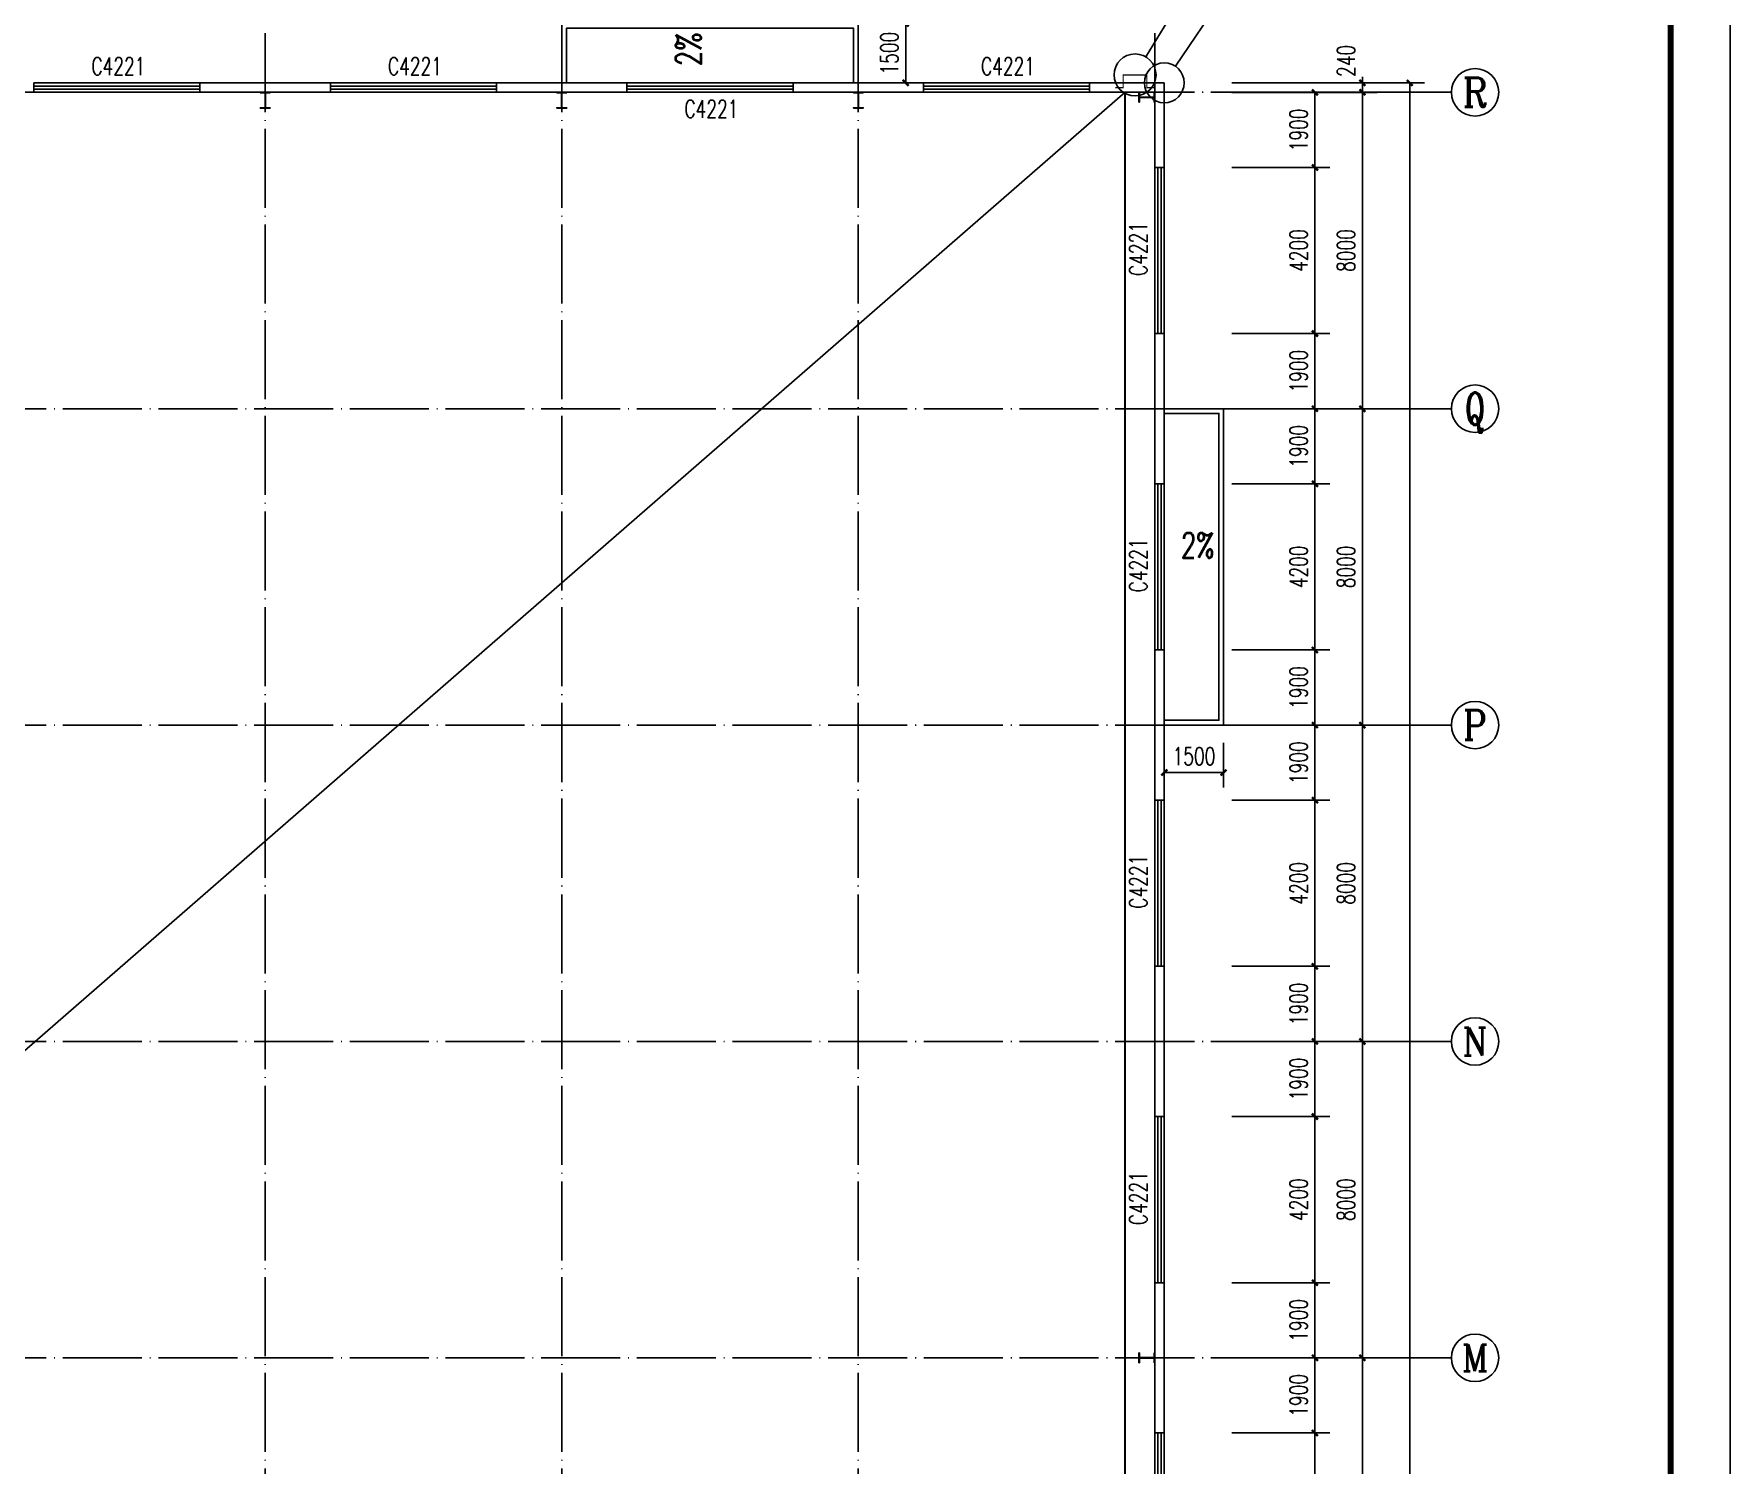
# Model space of a CAD drawing. Extents: x 14591016 to 15383666, y -730593 to -510197.
# Drawn here: x 14821716 to 14864616, y -621354 to -585166 of the extents above; entities that cross this region are included whole.
import ezdxf
from ezdxf.enums import TextEntityAlignment as Align

# ---------------------------------------------------------------- set-up
doc = ezdxf.new("R2010")
doc.units = 0
doc.header["$LTSCALE"] = 1000
doc.header["$MEASUREMENT"] = 0
doc.linetypes.add('DASH', pattern=[0.35, 0.25, -0.1])
doc.linetypes.add('DOTE', pattern=[2.42, 2, -0.2, 0.02, -0.2])
for name, color, linetype in [('AXIS', 3, 'Continuous'), ('AXIS_TEXT', 7, 'Continuous'), ('COLUMN', 2, 'Continuous'), ('DIM_IDEN', 3, 'Continuous'), ('DIM_LEAD', 3, 'Continuous'), ('DIM_SYMB', 3, 'Continuous'), ('DOTE', 1, 'DOTE'), ('PUB_DIM', 3, 'Continuous'), ('PUB_TEXT', 7, 'Continuous'), ('TK', 4, 'Continuous'), ('WALL-PARAPET', 6, 'Continuous'), ('WINDOW', 4, 'Continuous'), ('WINDOW_TEXT', 7, 'Continuous')]:
    doc.layers.add(name, color=color, linetype=linetype)
doc.styles.add('_TCH_AXIS', font='COMPLEX', dxfattribs={"bigfont": 'GBCBIG'})
doc.styles.add('_TCH_DIM', font='SIMPLEX', dxfattribs={"bigfont": 'GBCBIG'})
doc.styles.add('_TCH_DIM_T3', font='SIMPLEX', dxfattribs={"width": 0.705882, "bigfont": 'GBCBIG'})
doc.styles.add('_TCH_WINDOW', font='SIMPLEX', dxfattribs={"height": 3.5, "bigfont": 'GBCBIG'})
doc.styles.add('COMPLEX', font='COMPLEX')
doc.dimstyles.new('_TCH_ARCH&&150', dxfattribs={"dimtxt": 446.25, "dimasz": 150, "dimexe": 375, "dimexo": 450, "dimgap": 189.375, "dimtad": 1, "dimdec": 0, "dimzin": 0, "dimdsep": 46, "dimtxsty": '_TCH_DIM_T3', "dimblk": 'ARCHTICK', "dimcen": 0.09, "dimclrt": 7, "dimazin": 2, "dimtfac": 1, "dimtdec": 0, "dimtix": 1, "dimtmove": 2, "dimatfit": 3, "dimfxl": 0, "dimtolj": 1, "dimtzin": 0, "dimarcsym": 0})

# ---------------------------------------------------------------- blocks, each defined once
blk = doc.blocks.new('A$C797E1D2B')
at = {"layer": 'COLUMN'}
h = blk.add_hatch(color=256, dxfattribs=at)
h.paths.add_polyline_path([(125, 400), (250, 400), (250, 388), (130, 388), (130, 200), (125, 200)])
h.paths.add_polyline_path([(0, 400), (125, 400), (125, 200), (120, 200), (120, 388), (0, 388)])
h.paths.add_polyline_path([(0, 12), (120, 12), (120, 200), (125, 200), (125, 0), (0, 0)])
h.paths.add_polyline_path([(125, 200), (130, 200), (130, 12), (250, 12), (250, 0), (125, 0)])
blk.add_lwpolyline([(250, 0), (250, 12), (130, 12), (130, 388), (250, 388), (250, 400), (0, 400), (0, 388), (120, 388), (120, 12), (0, 12), (0, 0)], close=True, dxfattribs=at)
blk = doc.blocks.new('GeYuanFrame_74283803', base_point=(20.09, 4.53))
at = {"layer": 'TK'}
blk.add_lwpolyline([(20.09, 4.53), (20.09, 598.53), (1071.09, 598.53), (1071.09, 4.53)], close=True, dxfattribs=at)
at = {"layer": 'TK', "const_width": 1}
blk.add_lwpolyline([(45.09, 588.53), (1061.09, 588.53), (1061.09, 14.53), (45.09, 14.53)], close=True, dxfattribs=at)
blk = doc.blocks.new('$TCHSYS$WIN2D')
for p, q in [((-0.5, 0.5), (0.5, 0.5)), ((-0.5, 0.5), (-0.5, -0.5)), ((0.5, 0.5), (0.5, -0.5)), ((0.5, 0.167), (-0.5, 0.167)), ((0.5, -0.167), (-0.5, -0.167)), ((-0.5, -0.5), (0.5, -0.5))]:
    blk.add_line(p, q)
blk = doc.blocks.new('_AXISO')
blk.add_circle((0, 0), 0.5)
at = {"layer": 'AXIS_TEXT', "style": 'COMPLEX', "width": 1.041667}
blk.add_attdef('A', text='', height=0.56, dxfattribs=at).set_placement((-0.25, -0.28), (0.25, -0.28), align=Align.FIT)
blk = doc.blocks.new('_ArchTick')
at = {"color": 0, "linetype": 'ByBlock', "const_width": 0.4}
blk.add_lwpolyline([(-0.5, -0.5), (0.5, 0.5)], dxfattribs=at)
blk = doc.blocks.new('*D163')
at = {"layer": 'AXIS', "color": 0, "lineweight": -2}
for p, q in [((14852016, -586403), (14856891, -586403)), ((14856516, -706883), (14856516, -586403)), ((14852016, -706883), (14856891, -706883))]:
    blk.add_line(p, q, dxfattribs=at)
at = {"layer": 'Defpoints', "color": 0}
for p in [(14851566, -586403), (14856516, -586403), (14851566, -706883)]:
    blk.add_point(p, dxfattribs=at)
at = {"layer": 'AXIS', "color": 0, "lineweight": -2, "xscale": 150, "yscale": 150, "zscale": 150}
for p, rotation in [((14856516, -586403), 90), ((14856516, -706883), 270)]:
    blk.add_blockref('_ArchTick', p, dxfattribs=dict(at, rotation=rotation))
at = {"layer": 'AXIS', "color": 7, "insert": (14856104, -646643), "char_height": 446.2, "attachment_point": 5, "rotation": 90, "style": '_TCH_DIM_T3'}
blk.add_mtext('\\A1;120480', dxfattribs=at)
blk = doc.blocks.new('*D175')
at = {"layer": 'AXIS', "color": 0, "lineweight": -2}
for p, q in [((14852016, -618643), (14855691, -618643)), ((14855316, -626643), (14855316, -618643)), ((14852016, -626643), (14855691, -626643))]:
    blk.add_line(p, q, dxfattribs=at)
at = {"layer": 'Defpoints', "color": 0}
for p in [(14851566, -618643), (14855316, -618643), (14851566, -626643)]:
    blk.add_point(p, dxfattribs=at)
at = {"layer": 'AXIS', "color": 0, "lineweight": -2, "xscale": 150, "yscale": 150, "zscale": 150}
for p, rotation in [((14855316, -618643), 90), ((14855316, -626643), 270)]:
    blk.add_blockref('_ArchTick', p, dxfattribs=dict(at, rotation=rotation))
at = {"layer": 'AXIS', "color": 7, "insert": (14854904, -622643), "char_height": 446.2, "attachment_point": 5, "rotation": 90, "style": '_TCH_DIM_T3'}
blk.add_mtext('\\A1;8000', dxfattribs=at)
blk = doc.blocks.new('*D176')
at = {"layer": 'AXIS', "color": 0, "lineweight": -2}
for p, q in [((14852016, -610643), (14855691, -610643)), ((14855316, -618643), (14855316, -610643)), ((14852016, -618643), (14855691, -618643))]:
    blk.add_line(p, q, dxfattribs=at)
at = {"layer": 'Defpoints', "color": 0}
for p in [(14851566, -610643), (14855316, -610643), (14851566, -618643)]:
    blk.add_point(p, dxfattribs=at)
at = {"layer": 'AXIS', "color": 0, "lineweight": -2, "xscale": 150, "yscale": 150, "zscale": 150}
for p, rotation in [((14855316, -610643), 90), ((14855316, -618643), 270)]:
    blk.add_blockref('_ArchTick', p, dxfattribs=dict(at, rotation=rotation))
at = {"layer": 'AXIS', "color": 7, "insert": (14854904, -614643), "char_height": 446.2, "attachment_point": 5, "rotation": 90, "style": '_TCH_DIM_T3'}
blk.add_mtext('\\A1;8000', dxfattribs=at)
blk = doc.blocks.new('*D177')
at = {"layer": 'AXIS', "color": 0, "lineweight": -2}
for p, q in [((14852016, -602643), (14855691, -602643)), ((14855316, -610643), (14855316, -602643)), ((14852016, -610643), (14855691, -610643))]:
    blk.add_line(p, q, dxfattribs=at)
at = {"layer": 'Defpoints', "color": 0}
for p in [(14851566, -602643), (14855316, -602643), (14851566, -610643)]:
    blk.add_point(p, dxfattribs=at)
at = {"layer": 'AXIS', "color": 0, "lineweight": -2, "xscale": 150, "yscale": 150, "zscale": 150}
for p, rotation in [((14855316, -602643), 90), ((14855316, -610643), 270)]:
    blk.add_blockref('_ArchTick', p, dxfattribs=dict(at, rotation=rotation))
at = {"layer": 'AXIS', "color": 7, "insert": (14854904, -606643), "char_height": 446.2, "attachment_point": 5, "rotation": 90, "style": '_TCH_DIM_T3'}
blk.add_mtext('\\A1;8000', dxfattribs=at)
blk = doc.blocks.new('*D178')
at = {"layer": 'AXIS', "color": 0, "lineweight": -2}
for p, q in [((14852016, -594643), (14855691, -594643)), ((14855316, -602643), (14855316, -594643)), ((14852016, -602643), (14855691, -602643))]:
    blk.add_line(p, q, dxfattribs=at)
at = {"layer": 'Defpoints', "color": 0}
for p in [(14851566, -594643), (14855316, -594643), (14851566, -602643)]:
    blk.add_point(p, dxfattribs=at)
at = {"layer": 'AXIS', "color": 0, "lineweight": -2, "xscale": 150, "yscale": 150, "zscale": 150}
for p, rotation in [((14855316, -594643), 90), ((14855316, -602643), 270)]:
    blk.add_blockref('_ArchTick', p, dxfattribs=dict(at, rotation=rotation))
at = {"layer": 'AXIS', "color": 7, "insert": (14854904, -598643), "char_height": 446.2, "attachment_point": 5, "rotation": 90, "style": '_TCH_DIM_T3'}
blk.add_mtext('\\A1;8000', dxfattribs=at)
blk = doc.blocks.new('*D179')
at = {"layer": 'AXIS', "color": 0, "lineweight": -2}
for p, q in [((14852016, -586643), (14855691, -586643)), ((14855316, -594643), (14855316, -586643)), ((14852016, -594643), (14855691, -594643))]:
    blk.add_line(p, q, dxfattribs=at)
at = {"layer": 'Defpoints', "color": 0}
for p in [(14851566, -586643), (14855316, -586643), (14851566, -594643)]:
    blk.add_point(p, dxfattribs=at)
at = {"layer": 'AXIS', "color": 0, "lineweight": -2, "xscale": 150, "yscale": 150, "zscale": 150}
for p, rotation in [((14855316, -586643), 90), ((14855316, -594643), 270)]:
    blk.add_blockref('_ArchTick', p, dxfattribs=dict(at, rotation=rotation))
at = {"layer": 'AXIS', "color": 7, "insert": (14854904, -590643), "char_height": 446.2, "attachment_point": 5, "rotation": 90, "style": '_TCH_DIM_T3'}
blk.add_mtext('\\A1;8000', dxfattribs=at)
blk = doc.blocks.new('*D180')
at = {"layer": 'AXIS', "color": 0, "lineweight": -2}
for p, q in [((14852016, -586403), (14855691, -586403)), ((14855316, -586403), (14855316, -586253)), ((14855316, -586643), (14855316, -586403)), ((14852016, -586643), (14855691, -586643)), ((14855316, -586643), (14855316, -586793))]:
    blk.add_line(p, q, dxfattribs=at)
at = {"layer": 'Defpoints', "color": 0}
for p in [(14851566, -586403), (14855316, -586403), (14851566, -586643)]:
    blk.add_point(p, dxfattribs=at)
at = {"layer": 'AXIS', "color": 0, "lineweight": -2, "xscale": 150, "yscale": 150, "zscale": 150}
for p, rotation in [((14855316, -586403), 270), ((14855316, -586643), 90)]:
    blk.add_blockref('_ArchTick', p, dxfattribs=dict(at, rotation=rotation))
at = {"layer": 'AXIS', "color": 7, "insert": (14854904, -585848), "char_height": 446.2, "attachment_point": 5, "rotation": 90, "style": '_TCH_DIM_T3'}
blk.add_mtext('\\A1;240', dxfattribs=at)
blk = doc.blocks.new('*D399')
at = {"layer": 'Defpoints', "color": 0}
for p in [(14850306, -602643), (14851806, -602643), (14851806, -603843)]:
    blk.add_point(p, dxfattribs=at)
at = {"layer": 'PUB_DIM', "color": 0, "lineweight": -2}
for p, q in [((14850306, -603093), (14850306, -604218)), ((14851806, -603093), (14851806, -604218)), ((14850306, -603843), (14851806, -603843))]:
    blk.add_line(p, q, dxfattribs=at)
at = {"layer": 'PUB_DIM', "color": 0, "lineweight": -2, "xscale": 150, "yscale": 150, "zscale": 150, "rotation": 180}
blk.add_blockref('_ArchTick', (14850306, -603843), dxfattribs=at)
at = {"layer": 'PUB_DIM', "color": 0, "lineweight": -2, "xscale": 150, "yscale": 150, "zscale": 150}
blk.add_blockref('_ArchTick', (14851806, -603843), dxfattribs=at)
at = {"layer": 'PUB_DIM', "color": 7, "insert": (14851056, -603430), "char_height": 446.2, "attachment_point": 5, "style": '_TCH_DIM_T3'}
blk.add_mtext('\\A1;1500', dxfattribs=at)
blk = doc.blocks.new('*D400')
at = {"layer": 'Defpoints', "color": 0}
for p in [(14842566, -584903), (14843766, -584903), (14842566, -586403)]:
    blk.add_point(p, dxfattribs=at)
at = {"layer": 'PUB_DIM', "color": 0, "lineweight": -2}
for p, q in [((14843016, -584903), (14844141, -584903)), ((14843766, -586403), (14843766, -584903)), ((14843016, -586403), (14844141, -586403))]:
    blk.add_line(p, q, dxfattribs=at)
at = {"layer": 'PUB_DIM', "color": 0, "lineweight": -2, "xscale": 150, "yscale": 150, "zscale": 150}
for p, rotation in [((14843766, -584903), 90), ((14843766, -586403), 270)]:
    blk.add_blockref('_ArchTick', p, dxfattribs=dict(at, rotation=rotation))
at = {"layer": 'PUB_DIM', "color": 7, "insert": (14843354, -585653), "char_height": 446.2, "attachment_point": 5, "rotation": 90, "style": '_TCH_DIM_T3'}
blk.add_mtext('\\A1;1500', dxfattribs=at)
blk = doc.blocks.new('*D505')
at = {"layer": 'Defpoints', "color": 0}
for p in [(14851566, -620543), (14854116, -620543), (14851566, -624743)]:
    blk.add_point(p, dxfattribs=at)
at = {"layer": 'PUB_DIM', "color": 0, "lineweight": -2}
for p, q in [((14852016, -620543), (14854491, -620543)), ((14854116, -624743), (14854116, -620543)), ((14852016, -624743), (14854491, -624743))]:
    blk.add_line(p, q, dxfattribs=at)
at = {"layer": 'PUB_DIM', "color": 0, "lineweight": -2, "xscale": 150, "yscale": 150, "zscale": 150}
for p, rotation in [((14854116, -620543), 90), ((14854116, -624743), 270)]:
    blk.add_blockref('_ArchTick', p, dxfattribs=dict(at, rotation=rotation))
at = {"layer": 'PUB_DIM', "color": 7, "insert": (14853704, -622643), "char_height": 446.2, "attachment_point": 5, "rotation": 90, "style": '_TCH_DIM_T3'}
blk.add_mtext('\\A1;4200', dxfattribs=at)
blk = doc.blocks.new('*D506')
at = {"layer": 'Defpoints', "color": 0}
for p in [(14851566, -618643), (14854116, -618643), (14851566, -620543)]:
    blk.add_point(p, dxfattribs=at)
at = {"layer": 'PUB_DIM', "color": 0, "lineweight": -2}
for p, q in [((14852016, -618643), (14854491, -618643)), ((14854116, -620543), (14854116, -618643)), ((14852016, -620543), (14854491, -620543))]:
    blk.add_line(p, q, dxfattribs=at)
at = {"layer": 'PUB_DIM', "color": 0, "lineweight": -2, "xscale": 150, "yscale": 150, "zscale": 150}
for p, rotation in [((14854116, -618643), 90), ((14854116, -620543), 270)]:
    blk.add_blockref('_ArchTick', p, dxfattribs=dict(at, rotation=rotation))
at = {"layer": 'PUB_DIM', "color": 7, "insert": (14853704, -619593), "char_height": 446.2, "attachment_point": 5, "rotation": 90, "style": '_TCH_DIM_T3'}
blk.add_mtext('\\A1;1900', dxfattribs=at)
blk = doc.blocks.new('*D507')
at = {"layer": 'Defpoints', "color": 0}
for p in [(14851566, -616743), (14854116, -616743), (14851566, -618643)]:
    blk.add_point(p, dxfattribs=at)
at = {"layer": 'PUB_DIM', "color": 0, "lineweight": -2}
for p, q in [((14852016, -616743), (14854491, -616743)), ((14854116, -618643), (14854116, -616743)), ((14852016, -618643), (14854491, -618643))]:
    blk.add_line(p, q, dxfattribs=at)
at = {"layer": 'PUB_DIM', "color": 0, "lineweight": -2, "xscale": 150, "yscale": 150, "zscale": 150}
for p, rotation in [((14854116, -616743), 90), ((14854116, -618643), 270)]:
    blk.add_blockref('_ArchTick', p, dxfattribs=dict(at, rotation=rotation))
at = {"layer": 'PUB_DIM', "color": 7, "insert": (14853704, -617693), "char_height": 446.2, "attachment_point": 5, "rotation": 90, "style": '_TCH_DIM_T3'}
blk.add_mtext('\\A1;1900', dxfattribs=at)
blk = doc.blocks.new('*D508')
at = {"layer": 'Defpoints', "color": 0}
for p in [(14851566, -612543), (14854116, -612543), (14851566, -616743)]:
    blk.add_point(p, dxfattribs=at)
at = {"layer": 'PUB_DIM', "color": 0, "lineweight": -2}
for p, q in [((14852016, -612543), (14854491, -612543)), ((14854116, -616743), (14854116, -612543)), ((14852016, -616743), (14854491, -616743))]:
    blk.add_line(p, q, dxfattribs=at)
at = {"layer": 'PUB_DIM', "color": 0, "lineweight": -2, "xscale": 150, "yscale": 150, "zscale": 150}
for p, rotation in [((14854116, -612543), 90), ((14854116, -616743), 270)]:
    blk.add_blockref('_ArchTick', p, dxfattribs=dict(at, rotation=rotation))
at = {"layer": 'PUB_DIM', "color": 7, "insert": (14853704, -614643), "char_height": 446.2, "attachment_point": 5, "rotation": 90, "style": '_TCH_DIM_T3'}
blk.add_mtext('\\A1;4200', dxfattribs=at)
blk = doc.blocks.new('*D509')
at = {"layer": 'Defpoints', "color": 0}
for p in [(14851566, -610643), (14854116, -610643), (14851566, -612543)]:
    blk.add_point(p, dxfattribs=at)
at = {"layer": 'PUB_DIM', "color": 0, "lineweight": -2}
for p, q in [((14852016, -610643), (14854491, -610643)), ((14854116, -612543), (14854116, -610643)), ((14852016, -612543), (14854491, -612543))]:
    blk.add_line(p, q, dxfattribs=at)
at = {"layer": 'PUB_DIM', "color": 0, "lineweight": -2, "xscale": 150, "yscale": 150, "zscale": 150}
for p, rotation in [((14854116, -610643), 90), ((14854116, -612543), 270)]:
    blk.add_blockref('_ArchTick', p, dxfattribs=dict(at, rotation=rotation))
at = {"layer": 'PUB_DIM', "color": 7, "insert": (14853704, -611593), "char_height": 446.2, "attachment_point": 5, "rotation": 90, "style": '_TCH_DIM_T3'}
blk.add_mtext('\\A1;1900', dxfattribs=at)
blk = doc.blocks.new('*D510')
at = {"layer": 'Defpoints', "color": 0}
for p in [(14851566, -608743), (14854116, -608743), (14851566, -610643)]:
    blk.add_point(p, dxfattribs=at)
at = {"layer": 'PUB_DIM', "color": 0, "lineweight": -2}
for p, q in [((14852016, -608743), (14854491, -608743)), ((14854116, -610643), (14854116, -608743)), ((14852016, -610643), (14854491, -610643))]:
    blk.add_line(p, q, dxfattribs=at)
at = {"layer": 'PUB_DIM', "color": 0, "lineweight": -2, "xscale": 150, "yscale": 150, "zscale": 150}
for p, rotation in [((14854116, -608743), 90), ((14854116, -610643), 270)]:
    blk.add_blockref('_ArchTick', p, dxfattribs=dict(at, rotation=rotation))
at = {"layer": 'PUB_DIM', "color": 7, "insert": (14853704, -609693), "char_height": 446.2, "attachment_point": 5, "rotation": 90, "style": '_TCH_DIM_T3'}
blk.add_mtext('\\A1;1900', dxfattribs=at)
blk = doc.blocks.new('*D511')
at = {"layer": 'Defpoints', "color": 0}
for p in [(14851566, -604543), (14854116, -604543), (14851566, -608743)]:
    blk.add_point(p, dxfattribs=at)
at = {"layer": 'PUB_DIM', "color": 0, "lineweight": -2}
for p, q in [((14852016, -604543), (14854491, -604543)), ((14854116, -608743), (14854116, -604543)), ((14852016, -608743), (14854491, -608743))]:
    blk.add_line(p, q, dxfattribs=at)
at = {"layer": 'PUB_DIM', "color": 0, "lineweight": -2, "xscale": 150, "yscale": 150, "zscale": 150}
for p, rotation in [((14854116, -604543), 90), ((14854116, -608743), 270)]:
    blk.add_blockref('_ArchTick', p, dxfattribs=dict(at, rotation=rotation))
at = {"layer": 'PUB_DIM', "color": 7, "insert": (14853704, -606643), "char_height": 446.2, "attachment_point": 5, "rotation": 90, "style": '_TCH_DIM_T3'}
blk.add_mtext('\\A1;4200', dxfattribs=at)
blk = doc.blocks.new('*D512')
at = {"layer": 'Defpoints', "color": 0}
for p in [(14851566, -602643), (14854116, -602643), (14851566, -604543)]:
    blk.add_point(p, dxfattribs=at)
at = {"layer": 'PUB_DIM', "color": 0, "lineweight": -2}
for p, q in [((14852016, -602643), (14854491, -602643)), ((14854116, -604543), (14854116, -602643)), ((14852016, -604543), (14854491, -604543))]:
    blk.add_line(p, q, dxfattribs=at)
at = {"layer": 'PUB_DIM', "color": 0, "lineweight": -2, "xscale": 150, "yscale": 150, "zscale": 150}
for p, rotation in [((14854116, -602643), 90), ((14854116, -604543), 270)]:
    blk.add_blockref('_ArchTick', p, dxfattribs=dict(at, rotation=rotation))
at = {"layer": 'PUB_DIM', "color": 7, "insert": (14853704, -603593), "char_height": 446.2, "attachment_point": 5, "rotation": 90, "style": '_TCH_DIM_T3'}
blk.add_mtext('\\A1;1900', dxfattribs=at)
blk = doc.blocks.new('*D513')
at = {"layer": 'Defpoints', "color": 0}
for p in [(14851566, -600743), (14854116, -600743), (14851566, -602643)]:
    blk.add_point(p, dxfattribs=at)
at = {"layer": 'PUB_DIM', "color": 0, "lineweight": -2}
for p, q in [((14852016, -600743), (14854491, -600743)), ((14854116, -602643), (14854116, -600743)), ((14852016, -602643), (14854491, -602643))]:
    blk.add_line(p, q, dxfattribs=at)
at = {"layer": 'PUB_DIM', "color": 0, "lineweight": -2, "xscale": 150, "yscale": 150, "zscale": 150}
for p, rotation in [((14854116, -600743), 90), ((14854116, -602643), 270)]:
    blk.add_blockref('_ArchTick', p, dxfattribs=dict(at, rotation=rotation))
at = {"layer": 'PUB_DIM', "color": 7, "insert": (14853704, -601693), "char_height": 446.2, "attachment_point": 5, "rotation": 90, "style": '_TCH_DIM_T3'}
blk.add_mtext('\\A1;1900', dxfattribs=at)
blk = doc.blocks.new('*D514')
at = {"layer": 'Defpoints', "color": 0}
for p in [(14851566, -596543), (14854116, -596543), (14851566, -600743)]:
    blk.add_point(p, dxfattribs=at)
at = {"layer": 'PUB_DIM', "color": 0, "lineweight": -2}
for p, q in [((14852016, -596543), (14854491, -596543)), ((14854116, -600743), (14854116, -596543)), ((14852016, -600743), (14854491, -600743))]:
    blk.add_line(p, q, dxfattribs=at)
at = {"layer": 'PUB_DIM', "color": 0, "lineweight": -2, "xscale": 150, "yscale": 150, "zscale": 150}
for p, rotation in [((14854116, -596543), 90), ((14854116, -600743), 270)]:
    blk.add_blockref('_ArchTick', p, dxfattribs=dict(at, rotation=rotation))
at = {"layer": 'PUB_DIM', "color": 7, "insert": (14853704, -598643), "char_height": 446.2, "attachment_point": 5, "rotation": 90, "style": '_TCH_DIM_T3'}
blk.add_mtext('\\A1;4200', dxfattribs=at)
blk = doc.blocks.new('*D515')
at = {"layer": 'Defpoints', "color": 0}
for p in [(14851566, -594643), (14854116, -594643), (14851566, -596543)]:
    blk.add_point(p, dxfattribs=at)
at = {"layer": 'PUB_DIM', "color": 0, "lineweight": -2}
for p, q in [((14852016, -594643), (14854491, -594643)), ((14854116, -596543), (14854116, -594643)), ((14852016, -596543), (14854491, -596543))]:
    blk.add_line(p, q, dxfattribs=at)
at = {"layer": 'PUB_DIM', "color": 0, "lineweight": -2, "xscale": 150, "yscale": 150, "zscale": 150}
for p, rotation in [((14854116, -594643), 90), ((14854116, -596543), 270)]:
    blk.add_blockref('_ArchTick', p, dxfattribs=dict(at, rotation=rotation))
at = {"layer": 'PUB_DIM', "color": 7, "insert": (14853704, -595593), "char_height": 446.2, "attachment_point": 5, "rotation": 90, "style": '_TCH_DIM_T3'}
blk.add_mtext('\\A1;1900', dxfattribs=at)
blk = doc.blocks.new('*D516')
at = {"layer": 'Defpoints', "color": 0}
for p in [(14851566, -592743), (14854116, -592743), (14851566, -594643)]:
    blk.add_point(p, dxfattribs=at)
at = {"layer": 'PUB_DIM', "color": 0, "lineweight": -2}
for p, q in [((14852016, -592743), (14854491, -592743)), ((14854116, -594643), (14854116, -592743)), ((14852016, -594643), (14854491, -594643))]:
    blk.add_line(p, q, dxfattribs=at)
at = {"layer": 'PUB_DIM', "color": 0, "lineweight": -2, "xscale": 150, "yscale": 150, "zscale": 150}
for p, rotation in [((14854116, -592743), 90), ((14854116, -594643), 270)]:
    blk.add_blockref('_ArchTick', p, dxfattribs=dict(at, rotation=rotation))
at = {"layer": 'PUB_DIM', "color": 7, "insert": (14853704, -593693), "char_height": 446.2, "attachment_point": 5, "rotation": 90, "style": '_TCH_DIM_T3'}
blk.add_mtext('\\A1;1900', dxfattribs=at)
blk = doc.blocks.new('*D517')
at = {"layer": 'Defpoints', "color": 0}
for p in [(14851566, -588543), (14854116, -588543), (14851566, -592743)]:
    blk.add_point(p, dxfattribs=at)
at = {"layer": 'PUB_DIM', "color": 0, "lineweight": -2}
for p, q in [((14852016, -588543), (14854491, -588543)), ((14854116, -592743), (14854116, -588543)), ((14852016, -592743), (14854491, -592743))]:
    blk.add_line(p, q, dxfattribs=at)
at = {"layer": 'PUB_DIM', "color": 0, "lineweight": -2, "xscale": 150, "yscale": 150, "zscale": 150}
for p, rotation in [((14854116, -588543), 90), ((14854116, -592743), 270)]:
    blk.add_blockref('_ArchTick', p, dxfattribs=dict(at, rotation=rotation))
at = {"layer": 'PUB_DIM', "color": 7, "insert": (14853704, -590643), "char_height": 446.2, "attachment_point": 5, "rotation": 90, "style": '_TCH_DIM_T3'}
blk.add_mtext('\\A1;4200', dxfattribs=at)
blk = doc.blocks.new('*D518')
at = {"layer": 'Defpoints', "color": 0}
for p in [(14851566, -586643), (14854116, -586643), (14851566, -588543)]:
    blk.add_point(p, dxfattribs=at)
at = {"layer": 'PUB_DIM', "color": 0, "lineweight": -2}
for p, q in [((14852016, -586643), (14854491, -586643)), ((14854116, -588543), (14854116, -586643)), ((14852016, -588543), (14854491, -588543))]:
    blk.add_line(p, q, dxfattribs=at)
at = {"layer": 'PUB_DIM', "color": 0, "lineweight": -2, "xscale": 150, "yscale": 150, "zscale": 150}
for p, rotation in [((14854116, -586643), 90), ((14854116, -588543), 270)]:
    blk.add_blockref('_ArchTick', p, dxfattribs=dict(at, rotation=rotation))
at = {"layer": 'PUB_DIM', "color": 7, "insert": (14853704, -587593), "char_height": 446.2, "attachment_point": 5, "rotation": 90, "style": '_TCH_DIM_T3'}
blk.add_mtext('\\A1;1900', dxfattribs=at)

msp = doc.modelspace()

# ---------------------------------------------------------------- linework, layer by layer
at = {"ltscale": 0.5}
for points in [[(14842566.1, -586402.5), (14842566.1, -584902.5), (14835066.1, -584902.5), (14835066.1, -586402.5)], [(14842446.1, -586402.5), (14842446.1, -585022.5), (14835186.1, -585022.5), (14835186.1, -586402.5)], [(14849316.1, -586642.5), (14803366.1, -626642.5), (14790816.1, -706642.5)], [(14850306.1, -602642.5), (14851806.1, -602642.5), (14851806.1, -594642.5), (14850306.1, -594642.5)], [(14850306.1, -602522.5), (14851686.1, -602522.5), (14851686.1, -594762.5), (14850306.1, -594762.5)]]:
    msp.add_lwpolyline(points, dxfattribs=at)
at = {"const_width": 30}
msp.add_lwpolyline([(14850066.1, -586522.5), (14849866.1, -586522.5), (14849866.1, -586202.5), (14849266.1, -586202.5), (14849266.1, -586522.5), (14849066.1, -586522.5)], dxfattribs=at)
at = {"linetype": 'DASH', "ltscale": 1.5, "const_width": 50}
msp.add_lwpolyline([(14849316.1, -706642.5), (14849316.1, -586642.5)], dxfattribs=at)
at = {"layer": 'AXIS'}
for p, q in [((14851566.1, -586642.5), (14857566.1, -586642.5)), ((14851566.1, -594642.5), (14857566.1, -594642.5)), ((14851566.1, -602642.5), (14857566.1, -602642.5)), ((14851566.1, -610642.5), (14857566.1, -610642.5)), ((14851566.1, -618642.5), (14857566.1, -618642.5))]:
    msp.add_line(p, q, dxfattribs=at)
at = {"layer": 'DIM_IDEN'}
msp.add_line((14850588.5, -585984.8), (14852266.1, -583503), dxfattribs=at)
msp.add_circle((14850306.1, -586402.5), 504.2, dxfattribs=at)
at = {"layer": 'DIM_LEAD'}
msp.add_line((14849840.7, -585748.9), (14852266.1, -581742.5), dxfattribs=at)
msp.add_circle((14849566.1, -586202.5), 530.2, dxfattribs=at)
at = {"layer": 'DIM_SYMB'}
for points in [[(14838816.1, -586122.5, 0, 0, 0), (14838816.1, -585472.5, 120, 0, 0), (14838816.1, -585022.5, 0, 0, 0)], [(14850586.1, -598642.5, 0, 0, 0), (14851236.1, -598642.5, 120, 0, 0), (14851686.1, -598642.5, 0, 0, 0)]]:
    msp.add_lwpolyline(points, format="xyseb", dxfattribs=at)
at = {"layer": 'DOTE'}
for p, q in [((14827566.1, -708142.5), (14827566.1, -585142.5)), ((14835066.1, -708142.5), (14835066.1, -585142.5)), ((14842566.1, -708142.5), (14842566.1, -585142.5)), ((14850066.1, -708142.5), (14850066.1, -585142.5)), ((14788566.1, -586642.5), (14851566.1, -586642.5)), ((14788566.1, -594642.5), (14851566.1, -594642.5)), ((14788566.1, -602642.5), (14851566.1, -602642.5)), ((14788566.1, -610642.5), (14851566.1, -610642.5)), ((14788566.1, -618642.5), (14851566.1, -618642.5))]:
    msp.add_line(p, q, dxfattribs=at)
at = {"layer": 'WALL-PARAPET'}
for p, q in [((14829216.1, -586402.5), (14825916.1, -586402.5)), ((14825916.1, -586402.5), (14825916.1, -586642.5)), ((14829216.1, -586642.5), (14829216.1, -586402.5)), ((14836716.1, -586402.5), (14833416.1, -586402.5)), ((14833416.1, -586402.5), (14833416.1, -586642.5)), ((14836716.1, -586642.5), (14836716.1, -586402.5)), ((14844216.1, -586402.5), (14840916.1, -586402.5)), ((14840916.1, -586402.5), (14840916.1, -586642.5)), ((14844216.1, -586642.5), (14844216.1, -586402.5)), ((14850306.1, -586402.5), (14848416.1, -586402.5)), ((14848416.1, -586402.5), (14848416.1, -586642.5)), ((14850306.1, -588542.5), (14850306.1, -586402.5)), ((14825916.1, -586642.5), (14829216.1, -586642.5)), ((14833416.1, -586642.5), (14836716.1, -586642.5)), ((14840916.1, -586642.5), (14844216.1, -586642.5)), ((14848416.1, -586642.5), (14850066.1, -586642.5)), ((14850066.1, -586642.5), (14850066.1, -588542.5)), ((14850066.1, -588542.5), (14850306.1, -588542.5)), ((14850306.1, -592742.5), (14850066.1, -592742.5)), ((14850066.1, -592742.5), (14850066.1, -596542.5)), ((14850306.1, -596542.5), (14850306.1, -592742.5)), ((14850066.1, -596542.5), (14850306.1, -596542.5)), ((14850306.1, -600742.5), (14850066.1, -600742.5)), ((14850066.1, -600742.5), (14850066.1, -604542.5)), ((14850306.1, -604542.5), (14850306.1, -600742.5)), ((14850066.1, -604542.5), (14850306.1, -604542.5)), ((14850306.1, -608742.5), (14850066.1, -608742.5)), ((14850066.1, -608742.5), (14850066.1, -612542.5)), ((14850306.1, -612542.5), (14850306.1, -608742.5)), ((14850066.1, -612542.5), (14850306.1, -612542.5)), ((14850306.1, -616742.5), (14850066.1, -616742.5)), ((14850066.1, -616742.5), (14850066.1, -620542.5)), ((14850306.1, -620542.5), (14850306.1, -616742.5)), ((14850066.1, -620542.5), (14850306.1, -620542.5))]:
    msp.add_line(p, q, dxfattribs=at)

# ---------------------------------------------------------------- block references
at = {"xscale": 150, "yscale": 150, "zscale": 150, "rotation": 270}
msp.add_blockref('GeYuanFrame_74283803', (14775516.1, -572942.5), dxfattribs=at)
at = {"xscale": -1}
for p in [(14827691.1, -587042.5), (14835191.1, -587042.5), (14842691.1, -587042.5)]:
    msp.add_blockref('A$C797E1D2B', p, dxfattribs=at)
at = {"rotation": 270}
for p in [(14849666.1, -586642.5), (14849666.1, -618517.5)]:
    msp.add_blockref('A$C797E1D2B', p, dxfattribs=at)
at = {"layer": 'AXIS'}
ref = msp.add_blockref('_AXISO', (14858166.1, -586642.5), dxfattribs=dict(at, xscale=1200, yscale=1200, zscale=1200))
ref.add_attrib('A', 'R', dxfattribs={"layer": 'AXIS_TEXT', "ltscale": 0.5, "height": 728.9, "style": '_TCH_AXIS'}).set_placement((14857853.8, -587007), (14858478.5, -587007), align=Align.FIT)
ref = msp.add_blockref('_AXISO', (14858166.1, -594642.5), dxfattribs=dict(at, xscale=1200, yscale=1200, zscale=1200))
ref.add_attrib('A', 'Q', dxfattribs={"layer": 'AXIS_TEXT', "ltscale": 0.5, "height": 817.6, "style": '_TCH_AXIS', "width": 0.807692}).set_placement((14857914.6, -595051.3), (14858417.7, -595051.3), align=Align.FIT)
ref = msp.add_blockref('_AXISO', (14858166.1, -602642.5), dxfattribs=dict(at, xscale=1200, yscale=1200, zscale=1200))
ref.add_attrib('A', 'P', dxfattribs={"layer": 'AXIS_TEXT', "ltscale": 0.5, "height": 746.2, "style": '_TCH_AXIS'}).set_placement((14857864.1, -603015.6), (14858468.2, -603015.6), align=Align.FIT)
ref = msp.add_blockref('_AXISO', (14858166.1, -610642.5), dxfattribs=dict(at, xscale=1200, yscale=1200, zscale=1200))
ref.add_attrib('A', 'N', dxfattribs={"layer": 'AXIS_TEXT', "ltscale": 0.5, "height": 711.9, "style": '_TCH_AXIS'}).set_placement((14857844.1, -610998.5), (14858488.2, -610998.5), align=Align.FIT)
ref = msp.add_blockref('_AXISO', (14858166.1, -618642.5), dxfattribs=dict(at, xscale=1200, yscale=1200, zscale=1200))
ref.add_attrib('A', 'M', dxfattribs={"layer": 'AXIS_TEXT', "ltscale": 0.5, "height": 678.8, "style": '_TCH_AXIS'}).set_placement((14857826.7, -618981.9), (14858505.6, -618981.9), align=Align.FIT)
at = {"layer": 'WINDOW'}
ref = msp.add_blockref('$TCHSYS$WIN2D', (14823816.1, -586522.5), dxfattribs=dict(at, xscale=-4200, yscale=240, zscale=-4200, rotation=180))
ref.add_attrib('A', 'C4221', (14823171.1, -586205.8), dxfattribs={"layer": 'WINDOW_TEXT', "ltscale": 0.5, "height": 446.25, "style": '_TCH_WINDOW', "width": 0.705882})
ref = msp.add_blockref('$TCHSYS$WIN2D', (14831316.1, -586522.5), dxfattribs=dict(at, xscale=-4200, yscale=240, zscale=-4200, rotation=180))
ref.add_attrib('A', 'C4221', (14830671.1, -586205.8), dxfattribs={"layer": 'WINDOW_TEXT', "ltscale": 0.5, "height": 446.25, "style": '_TCH_WINDOW', "width": 0.705882})
ref = msp.add_blockref('$TCHSYS$WIN2D', (14846316.1, -586522.5), dxfattribs=dict(at, xscale=-4200, yscale=240, zscale=-4200, rotation=180))
ref.add_attrib('A', 'C4221', (14845671.1, -586205.8), dxfattribs={"layer": 'WINDOW_TEXT', "ltscale": 0.5, "height": 446.25, "style": '_TCH_WINDOW', "width": 0.705882})
ref = msp.add_blockref('$TCHSYS$WIN2D', (14838816.1, -586522.5), dxfattribs=dict(at, xscale=-4200, yscale=-240, zscale=-4200, rotation=180))
ref.add_attrib('A', 'C4221', (14838171.1, -587285.5), dxfattribs={"layer": 'WINDOW_TEXT', "ltscale": 0.5, "height": 446.25, "style": '_TCH_WINDOW', "width": 0.705882})
ref = msp.add_blockref('$TCHSYS$WIN2D', (14850186.1, -590642.5), dxfattribs=dict(at, xscale=4200, yscale=-240, zscale=4200, rotation=90))
ref.add_attrib('A', 'C4221', (14849869.4, -591287.5), dxfattribs={"layer": 'WINDOW_TEXT', "ltscale": 0.5, "height": 446.25, "rotation": 90, "style": '_TCH_WINDOW', "width": 0.705882})
ref = msp.add_blockref('$TCHSYS$WIN2D', (14850186.1, -598642.5), dxfattribs=dict(at, xscale=4200, yscale=-240, zscale=4200, rotation=90))
ref.add_attrib('A', 'C4221', (14849869.4, -599287.5), dxfattribs={"layer": 'WINDOW_TEXT', "ltscale": 0.5, "height": 446.25, "rotation": 90, "style": '_TCH_WINDOW', "width": 0.705882})
ref = msp.add_blockref('$TCHSYS$WIN2D', (14850186.1, -606642.5), dxfattribs=dict(at, xscale=4200, yscale=-240, zscale=4200, rotation=90))
ref.add_attrib('A', 'C4221', (14849869.4, -607287.5), dxfattribs={"layer": 'WINDOW_TEXT', "ltscale": 0.5, "height": 446.25, "rotation": 90, "style": '_TCH_WINDOW', "width": 0.705882})
ref = msp.add_blockref('$TCHSYS$WIN2D', (14850186.1, -614642.5), dxfattribs=dict(at, xscale=4200, yscale=-240, zscale=4200, rotation=90))
ref.add_attrib('A', 'C4221', (14849869.4, -615287.5), dxfattribs={"layer": 'WINDOW_TEXT', "ltscale": 0.5, "height": 446.25, "rotation": 90, "style": '_TCH_WINDOW', "width": 0.705882})
ref = msp.add_blockref('$TCHSYS$WIN2D', (14850186.1, -622642.5), dxfattribs=dict(at, xscale=4200, yscale=-240, zscale=4200, rotation=90))
ref.add_attrib('A', 'C4221', (14849869.4, -623287.5), dxfattribs={"layer": 'WINDOW_TEXT', "ltscale": 0.5, "height": 446.25, "rotation": 90, "style": '_TCH_WINDOW', "width": 0.705882})

# ---------------------------------------------------------------- texts
at = {"layer": 'PUB_TEXT', "style": '_TCH_DIM', "width": 0.705882}
msp.add_text('2%%%', height=637.5, rotation=90, dxfattribs=at).set_placement((14838591.1, -585979.7))
msp.add_text('2%%%', height=637.5, dxfattribs=at).set_placement((14850729, -598417.5))

# ---------------------------------------------------------------- dimensions: what is measured, and where the dimension line sits
at = {"layer": 'AXIS'}
dim = msp.add_linear_dim(base=(14855316.1, -586402.5), p1=(14851566.1, -586642.5), p2=(14851566.1, -586402.5), angle=90, text='240', dimstyle='_TCH_ARCH&&150', dxfattribs=at)
dim.commit()
dim.dimension.update_dxf_attribs({"geometry": '*D180', "text_midpoint": (14854903.6, -585847.5), "dimtype": 161})
for p1, p2, distance, text, picture, middle in [((14851566.1, -706882.5), (14851566.1, -586402.5), -4950, '120480', '*D163', (14856103.6, -646642.5)), ((14851566.1, -594642.5), (14851566.1, -586642.5), -3750, '8000', '*D179', (14854903.6, -590642.5)), ((14851566.1, -602642.5), (14851566.1, -594642.5), -3750, '8000', '*D178', (14854903.6, -598642.5)), ((14851566.1, -610642.5), (14851566.1, -602642.5), -3750, '8000', '*D177', (14854903.6, -606642.5)), ((14851566.1, -618642.5), (14851566.1, -610642.5), -3750, '8000', '*D176', (14854903.6, -614642.5)), ((14851566.1, -626642.5), (14851566.1, -618642.5), -3750, '8000', '*D175', (14854903.6, -622642.5))]:
    dim = msp.add_aligned_dim(p1=p1, p2=p2, distance=distance, text=text, dimstyle='_TCH_ARCH&&150', dxfattribs=at)
    dim.commit()
    dim.dimension.update_dxf_attribs({"geometry": picture, "text_midpoint": middle})
at = {"layer": 'PUB_DIM'}
for p1, p2, distance, text, picture, middle in [((14842566.1, -586402.5), (14842566.1, -584902.5), -1200, '1500', '*D400', (14843353.6, -585652.5)), ((14851566.1, -588542.5), (14851566.1, -586642.5), -2550, '1900', '*D518', (14853703.6, -587592.5)), ((14851566.1, -592742.5), (14851566.1, -588542.5), -2550, '4200', '*D517', (14853703.6, -590642.5)), ((14851566.1, -594642.5), (14851566.1, -592742.5), -2550, '1900', '*D516', (14853703.6, -593692.5)), ((14851566.1, -596542.5), (14851566.1, -594642.5), -2550, '1900', '*D515', (14853703.6, -595592.5)), ((14851566.1, -600742.5), (14851566.1, -596542.5), -2550, '4200', '*D514', (14853703.6, -598642.5)), ((14851566.1, -602642.5), (14851566.1, -600742.5), -2550, '1900', '*D513', (14853703.6, -601692.5)), ((14850306.1, -602642.5), (14851806.1, -602642.5), -1200, '1500', '*D399', (14851056.1, -603430)), ((14851566.1, -604542.5), (14851566.1, -602642.5), -2550, '1900', '*D512', (14853703.6, -603592.5)), ((14851566.1, -608742.5), (14851566.1, -604542.5), -2550, '4200', '*D511', (14853703.6, -606642.5)), ((14851566.1, -610642.5), (14851566.1, -608742.5), -2550, '1900', '*D510', (14853703.6, -609692.5)), ((14851566.1, -612542.5), (14851566.1, -610642.5), -2550, '1900', '*D509', (14853703.6, -611592.5)), ((14851566.1, -616742.5), (14851566.1, -612542.5), -2550, '4200', '*D508', (14853703.6, -614642.5)), ((14851566.1, -618642.5), (14851566.1, -616742.5), -2550, '1900', '*D507', (14853703.6, -617692.5)), ((14851566.1, -620542.5), (14851566.1, -618642.5), -2550, '1900', '*D506', (14853703.6, -619592.5)), ((14851566.1, -624742.5), (14851566.1, -620542.5), -2550, '4200', '*D505', (14853703.6, -622642.5))]:
    dim = msp.add_aligned_dim(p1=p1, p2=p2, distance=distance, text=text, dimstyle='_TCH_ARCH&&150', dxfattribs=at)
    dim.commit()
    dim.dimension.update_dxf_attribs({"geometry": picture, "text_midpoint": middle})

doc.saveas('drawing.dxf')
